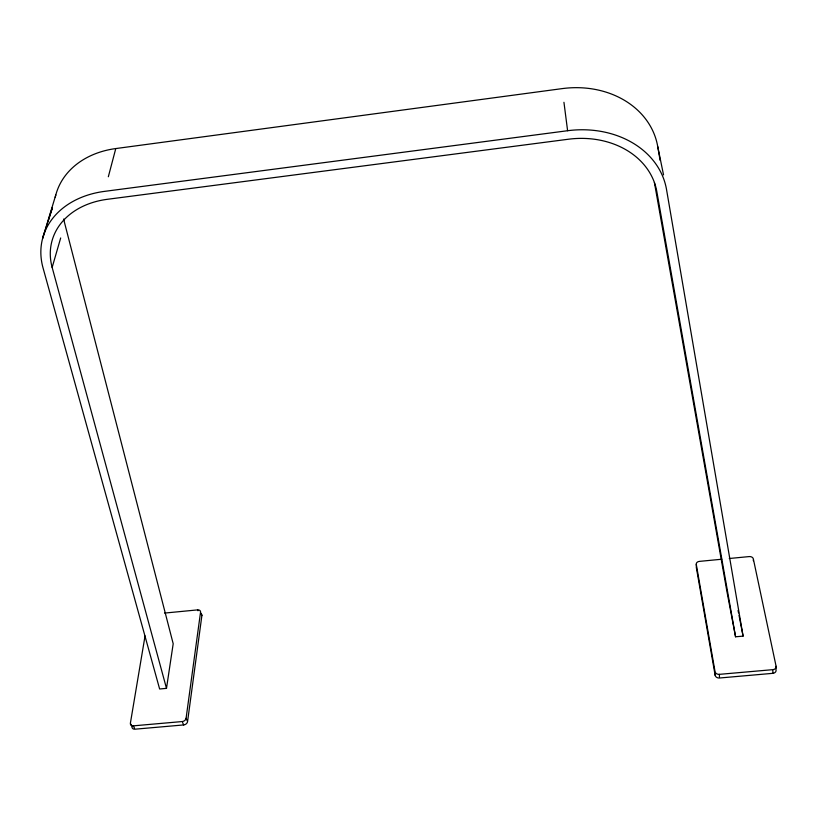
<?xml version="1.0" encoding="UTF-8"?>
<svg xmlns="http://www.w3.org/2000/svg" width="817" height="817" viewBox="0 0 817 817"><rect width="100%" height="100%" fill="white"/><g stroke="black" fill="none" stroke-linecap="round" stroke-linejoin="round"><path stroke-width="1.23" d="M696.503 567.069A3.574 2.665 0.3 0 0 696.421 568.06L715.151 675.322A3.83 3.033 3.6 0 0 719.471 678.008L772.851 673.331L772.882 670.573M776.048 669.052L776.099 666.294L753.335 558.869A3.625 2.665 2.2 0 0 749.199 556.581L729.264 558.501M201.533 614.241A3.421 2.482 -22.6 0 1 201.881 615.62L187.553 721.646A3.666 2.788 -26.7 0 1 183.662 724.934L134.958 729.193A3.676 2.747 -28.3 0 1 131.997 726.527L130.802 724.015M187.195 720.808L186.092 718.266L200.543 612.188A3.431 2.482 -22.6 0 0 197.622 609.891L164.585 613.077M654.397 182.467L726.946 591.631L735.566 636.79L743.082 636.116L666.539 189.585A92.362 75.062 -10.2 0 0 567.601 130.72L104.474 191.382A90.054 69.292 14.7 0 0 43.015 267.813L159.632 688.986L166.494 688.363L173.194 643.755L64.798 223.735A77.809 61.316 15.7 0 1 63.787 218.966M145.048 635.932L130.393 723.168A3.687 2.747 -28.2 0 0 133.375 725.843L134.56 728.356M108.334 176.758L115.779 148.561L562.188 88.614A89.104 74.081 -11.2 0 1 657.736 146.59L663.537 174.899M166.494 688.363L52.155 267.425L60.683 237.961M48.509 219.834L52.441 207.6L42.627 238.329L55.801 194.957M721.789 559.226L699.362 561.391A3.585 2.665 0.2 0 0 696.278 564.373L696.39 567.141M133.375 725.843L182.191 721.554A3.676 2.788 -26.6 0 0 186.092 718.266M696.278 564.373L715.049 671.666A3.84 3.033 3.5 0 0 719.379 674.352L772.902 669.654A3.891 3.033 6 0 0 776.099 666.294M182.559 722.402L183.662 724.934M197.622 609.891L197.949 610.748M200.88 613.046L201.881 615.62M738.068 610.473L738.548 612.913M739.028 615.364L743.082 636.116M735.566 636.79L656.827 191.597A82.619 67.137 -10.2 0 0 568.428 139.227L107.272 199.317A80.556 61.98 14.7 0 0 52.155 267.425M657.736 146.59L660.116 160.398M563.944 102.299L567.601 130.72M715.069 672.585L715.151 675.322M719.379 674.352L719.45 677.099M753.335 559.808L753.335 560.738M200.686 613.567A3.421 2.482 -22.6 0 1 201.166 613.863M55.229 197.316A86.98 68.557 15.7 0 1 115.779 148.561M776.038 669.971A3.881 3.023 6.1 0 1 772.851 673.331"/></g></svg>
